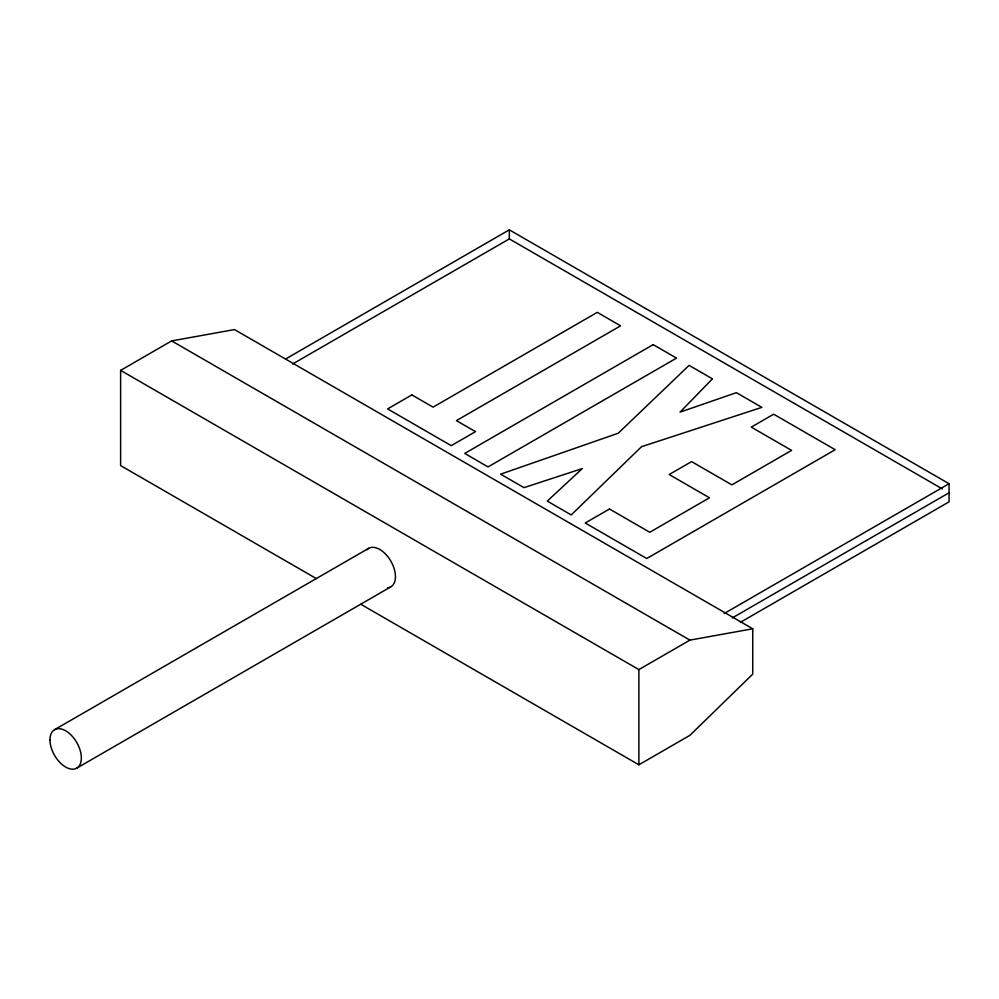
<?xml version="1.0" encoding="UTF-8"?>
<svg xmlns="http://www.w3.org/2000/svg" width="999" height="999" viewBox="0 0 999 999"><rect width="100%" height="100%" fill="white"/><g stroke="black" fill="none" stroke-linecap="round" stroke-linejoin="round"><path stroke-width="1.5" d="M316.321 578.571L120.617 465.584L120.617 370.379L171.666 340.909L234.478 329.57L752.734 628.783L752.734 674.125L689.922 735.326L638.885 764.797L360.851 604.283M285.864 358.853L509.315 229.832L949.05 483.716L949.05 501.848L740.396 622.315M292.595 364.023L509.315 238.898L942.307 488.886M54.545 729.695L368.643 548.351M76.761 768.156L390.859 586.813M724.25 613.498L949.05 483.716M120.617 370.379L638.885 669.592L689.922 640.122L752.734 628.783M732.329 617.906L949.05 492.782M171.666 340.909L689.922 640.122M638.885 669.592L638.885 764.797M509.315 229.832L509.315 238.898M366.883 549.762A22.215 12.825 60 0 1 391.333 562.012A22.215 12.825 60 0 1 387.6 587.824M712.437 378.846L680.044 412.137L736.4 392.669L761.85 407.367L641.533 446.69L571.241 514.935L547.277 501.098L582.317 468.568L523.976 487.649L500.649 474.175L618.231 433.229L689.11 365.372L712.437 378.846M411.863 394.905L387.6 408.916L451.236 445.654L475.499 431.643L456.406 420.629L620.604 325.824L597.277 312.35L433.067 407.155L411.863 394.905M653.171 344.63L464.722 453.434L488.049 466.908L676.51 358.104L653.171 344.63M609.477 509.003L585.214 523.001L646.728 558.516L835.189 449.712L773.676 414.198L751.285 427.122L791.583 450.387L731.88 484.865L691.57 461.6L669.18 474.525L709.49 497.789L649.775 532.267L609.477 509.003M49.95 739.859A22.215 12.825 60 0 0 73.501 769.168A22.215 12.825 60 0 0 73.501 737.749A22.215 12.825 60 0 0 49.95 739.859"/></g></svg>
